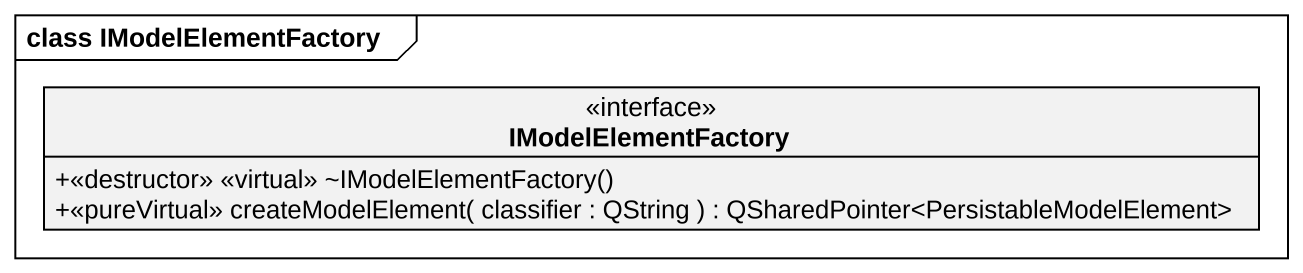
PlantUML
@startuml
mainframe class IModelElementFactory
hide circle
hide empty members
skinparam classAttributeIconSize 0
interface IModelElementFactory {
  +<<destructor>> <<virtual>> ~IModelElementFactory()
  +<<pureVirtual>> createModelElement( classifier : QString ) : QSharedPointer<PersistableModelElement>
}
@enduml
